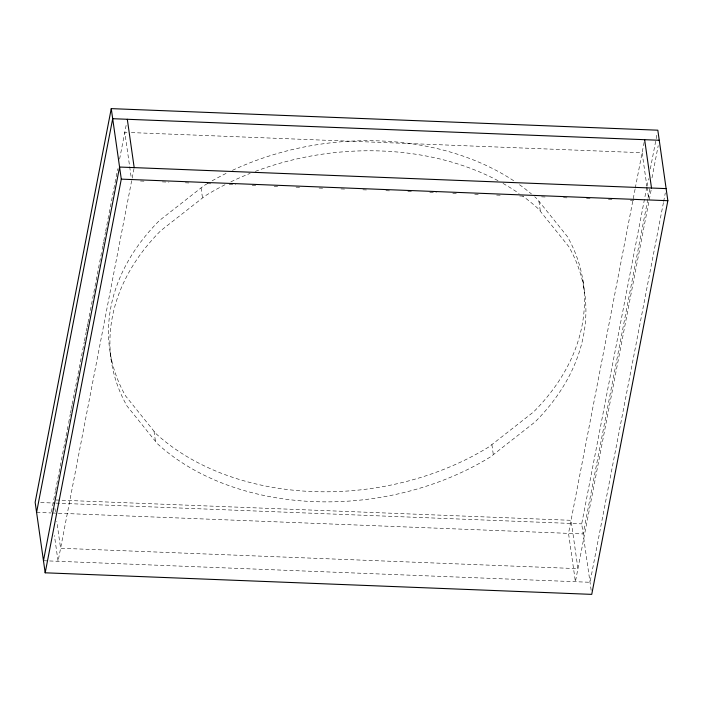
<?xml version="1.0" encoding="UTF-8"?>
<svg xmlns="http://www.w3.org/2000/svg" width="703" height="703" viewBox="0 0 703 703"><rect width="100%" height="100%" fill="white"/><g stroke="black" fill="none" stroke-linecap="round" stroke-linejoin="round"><path stroke-width="0.53" stroke-dasharray="3.52 2.64" d="M51.407 511.881L55.352 491.441M55.563 490.369L68.455 423.681M68.666 422.6L70.326 413.997M70.537 412.925L71.161 409.691M71.363 408.619L71.987 405.394M72.198 404.313L84.263 341.93M84.465 340.85L86.135 332.247M86.337 331.175L86.961 327.95M87.172 326.869L87.796 323.644M88.007 322.572L101.935 250.505M102.146 249.424L102.77 246.199M102.972 245.127L103.596 241.894M103.807 240.821L105.468 232.218M105.678 231.138L117.735 168.755M119.607 159.071L126.531 123.289M133.992 168.623L58.077 561.302L54.412 535.51M635.073 189.169L568.525 533.366L575.405 581.706L651.127 190.038M635.275 188.088L644.22 141.839M591.17 590.344L581.706 523.867L646.795 187.2M647.006 186.128L648.456 178.597M650.328 168.913L656.98 134.493M647.815 199.424L583.147 533.946L51.952 512.979M648.017 198.351L649.888 188.668M651.971 177.912L658.21 145.644M663.43 202.596L590.019 582.286L48.955 560.941M663.632 201.515L665.302 192.912M126.971 132.41L124.782 132.322L129.519 165.627M131.356 132.586L642.111 152.736L646.857 186.04M140.433 181.014L145.908 181.233M162.349 181.884L168.931 182.139M185.364 182.789L190.847 183.008M207.288 183.65L212.772 183.87M229.213 184.52L235.786 184.775M252.228 185.425L257.702 185.645M274.144 186.295L279.627 186.506M296.068 187.156L301.552 187.376M319.083 188.061L324.566 188.281M341.008 188.931L346.482 189.142M362.924 189.792L368.407 190.012M385.947 190.706L391.422 190.917M407.863 191.567L413.346 191.787M429.788 192.429L436.361 192.692M452.802 193.343L458.286 193.553M474.718 194.204L480.202 194.423M496.643 195.074L502.127 195.285M519.658 195.979L525.141 196.199M541.582 196.84L547.057 197.06M563.498 197.71L568.982 197.921M586.522 198.615L590.907 198.791M608.438 199.485L613.921 199.696M630.363 200.346L635.837 200.566M55.915 499.991L571.056 520.317L577.936 568.657L60.599 548.252L56.776 521.389M40.633 502.522L54.904 503.084M56.003 503.128L581.706 523.867M36.582 512.373L51.196 512.953M43.463 560.722L47.857 560.897M647.006 187.112L648.684 198.931M582.805 279.856L584.237 289.926M538.937 201.234L540.37 211.304M491.889 444.595L493.321 454.665M201.076 187.903L202.508 197.974M129.677 166.708L131.356 178.518M154.027 431.264L155.46 441.335M110.16 352.642L111.592 362.713M54.939 508.497L55.405 511.722M207.49 183.527A239.117 174.028 -8.1 0 0 203.87 185.715L159.414 220.549A239.117 174.028 -8.1 0 0 125.521 395.851L155.943 433.637A239.117 174.028 -8.1 0 0 489.095 446.783L533.551 411.949A239.117 174.028 -8.1 0 0 567.444 236.647L537.022 198.861A239.117 174.028 -8.1 0 0 534.684 196.761M212.104 180.838A239.117 174.028 -8.1 0 1 227.482 172.71M232.456 170.328A239.117 174.028 -8.1 0 1 514.025 180.97M519.491 184.722A239.117 174.028 -8.1 0 1 531.486 194.002M224.995 184.74A239.117 174.028 -8.1 0 0 205.302 195.786L160.846 230.619A239.117 174.028 -8.1 0 0 126.953 405.921L157.375 443.707A239.117 174.028 -8.1 0 0 490.527 456.853L534.983 422.02A239.117 174.028 -8.1 0 0 568.876 246.718L538.454 208.932A239.117 174.028 -8.1 0 0 522.707 196.075M230.9 181.822A239.117 174.028 -8.1 0 1 250.154 173.386M255.33 171.383A239.117 174.028 -8.1 0 1 499.068 181.251M503.023 183.43A239.117 174.028 -8.1 0 1 519.122 193.527"/><path stroke-width="1.05" d="M111.259 108.631L35.15 502.302L45.185 572.804L591.741 594.369L667.85 200.698L657.815 130.196L111.259 108.631L121.294 179.133L45.185 572.804M36.582 512.373L112.691 118.702L659.247 140.266M43.463 560.722L119.572 167.042L666.128 188.606M121.294 179.133L667.85 200.698M644.633 139.686L651.514 188.035M127.305 119.273L134.185 167.622"/></g></svg>
